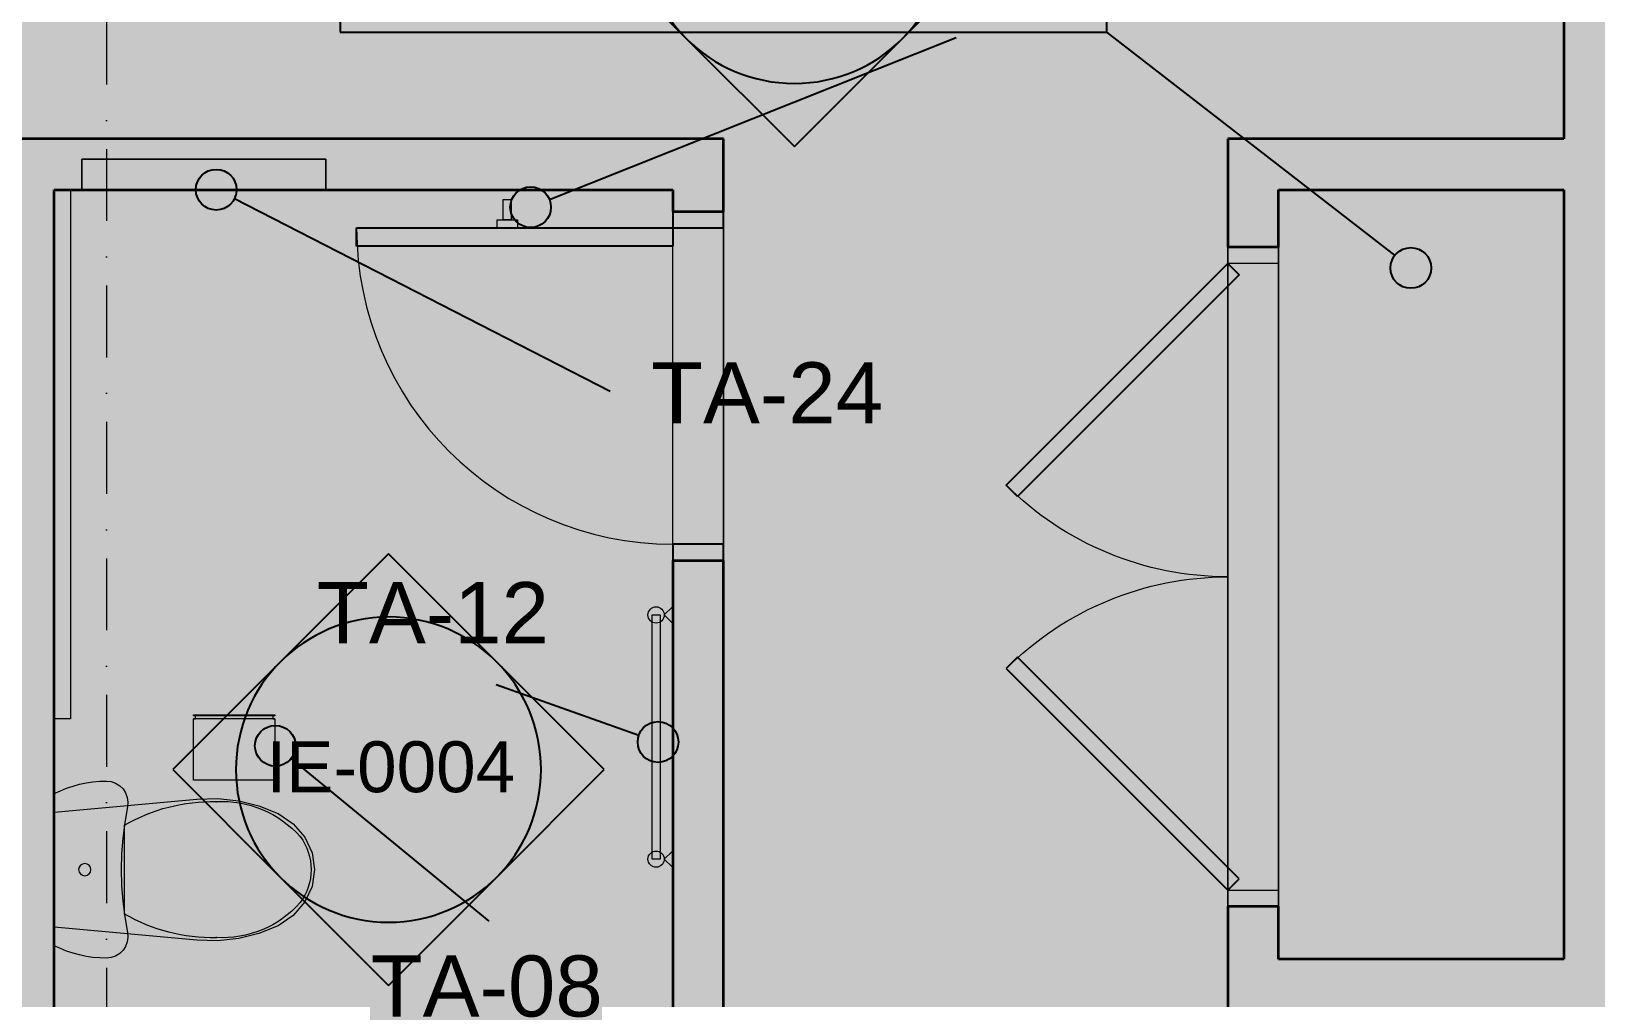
# Model space of a CAD drawing. Header units: millimetres. Extents: x -14278 to 97203, y -22378 to 34603.
# Drawn here: x 63813 to 67658, y 3548 to 5922 of the extents above; entities that cross this region are included whole.
import ezdxf
from ezdxf.enums import TextEntityAlignment as Align

# ---------------------------------------------------------------- set-up
doc = ezdxf.new("R2010")
doc.units = ezdxf.units.MM
doc.header["$MEASUREMENT"] = 0
doc.linetypes.add('Dot & Dashed', pattern=[335.138881, 176.388884, -88.194442, 0, -70.555556])
for name, color, linetype in [('A-Zz_20_10_90-T_TextFFEInternal', 7, 'Continuous'), ('A-Zz_60_50_30-P_MarkerInteriorElevation', 7, 'Continuous'), ('NewA-Ee_25_10-M_WallsInternal', 7, 'Continuous'), ('NewA-Ee_30_40-M_Floors', 7, 'Continuous'), ('NewA-Ee_40_20-M_GeneralFFAndEInternalEquipment', 7, 'Continuous'), ('NewA-Ee_40_20-M_GeneralFFAndEInternalSanitary', 7, 'Continuous'), ('NewA-SL-M_SpacesInternal', 7, 'Continuous'), ('NewA-Ss_30_25-M_CeilingAndSoffitSystems', 7, 'Continuous'), ('NewA-Zz_20_10_90-T_TextFFEInternal', 7, 'Continuous'), ('NewA-Zz_35_40_80-M_GridStructural', 7, 'Continuous'), ('NewA-Zz_50_10_90-P_BoundarySpace', 7, 'Continuous'), ('NewA-Zz_50_90_00-M_GrossInternal', 7, 'Continuous')]:
    doc.layers.add(name, color=color, linetype=linetype)
doc.styles.add('GENERATED_STYLE_1', font='')
doc.styles.get('GENERATED_STYLE_1').set_extended_font_data('Arial')

# ---------------------------------------------------------------- blocks, each defined once
blk = doc.blocks.new('Slab_29_2', base_point=(87898, 1112.3))
at = {"layer": 'NewA-Ee_30_40-M_Floors', "linetype": 'Continuous', "lineweight": 13}
blk.add_hatch(color=254, dxfattribs=at).paths.add_polyline_path([(87898, 1112.3), (87898, 7409.5), (90347.7, 7409.5), (90347.7, 9661.5), (55798.3, 9661.5), (55798.3, 1112.3)])
blk = doc.blocks.new('BEDROOM_205_31_2', base_point=(65330.7, 9126.8))
at = {"layer": 'NewA-SL-M_SpacesInternal', "color": 253, "linetype": 'Continuous', "lineweight": 13}
for p, q in [((67579.6, 5658.2), (67579.6, 9661.5)), ((63749.5, 5658.2), (63869.6, 5658.2)), ((63869.6, 5658.2), (65514.8, 5658.2)), ((65514.8, 5658.2), (65514.8, 2707.2)), ((66753.5, 2707.2), (66753.5, 5658.2)), ((66753.5, 5658.2), (67579.6, 5658.2))]:
    blk.add_line(p, q, dxfattribs=at)
at = {"layer": 'NewA-SL-M_SpacesInternal', "color": 5, "lineweight": 70, "style": 'GENERATED_STYLE_1'}
for tag, height, p in [('ROOM_NAME', 200, (65330.7, 9434.6)), ('ROOM_NUMBER', 150, (65330.7, 9131.8)), ('adj_text', 150, (65330.7, 8896.1))]:
    blk.add_attdef(tag, text='', height=height, dxfattribs=at).set_placement(p, align=Align.TOP_CENTER)
blk = doc.blocks.new('BATH_206_42_2', base_point=(64369.8, 1943.3))
at = {"layer": 'NewA-SL-M_SpacesInternal', "color": 253, "linetype": 'Continuous', "lineweight": 13}
for p, q in [((64537.3, 5608.2), (63937.3, 5608.2)), ((63937.3, 5608.2), (63937.3, 5533.2)), ((64537.3, 5533.2), (64537.3, 5608.2)), ((63877, 5533.2), (63869.6, 5533.2)), ((63869.6, 5533.2), (63869.6, 2707.2)), ((63937.3, 5533.2), (63877, 5533.2)), ((65389.8, 5533.2), (64537.3, 5533.2)), ((65389.8, 3001), (65389.8, 5533.2)), ((65464.8, 3001), (65389.8, 3001)), ((65464.8, 2801), (65464.8, 3001)), ((65389.8, 2707.2), (65389.8, 2801)), ((65389.8, 2801), (65464.8, 2801)), ((63869.6, 2707.2), (65389.8, 2707.2))]:
    blk.add_line(p, q, dxfattribs=at)
at = {"layer": 'NewA-SL-M_SpacesInternal', "linetype": 'Continuous'}
for p, q in [((63731, 2296.9), (63731, 1982.6)), ((63731, 2296.9), (65008.7, 2296.9)), ((65008.7, 2296.9), (65008.7, 1982.6)), ((63731, 1982.6), (63731, 1746.9)), ((65008.7, 1982.6), (65008.7, 1746.9)), ((63731, 1746.9), (63731, 1511.2)), ((65008.7, 1746.9), (65008.7, 1511.2)), ((63731, 1511.2), (65008.7, 1511.2))]:
    blk.add_line(p, q, dxfattribs=at)
at = {"layer": 'NewA-SL-M_SpacesInternal', "color": 5, "lineweight": 70, "style": 'GENERATED_STYLE_1'}
for tag, height, p in [('ROOM_NAME', 200, (64369.8, 2251.2)), ('ROOM_NUMBER', 150, (64369.8, 1948.3)), ('adj_text', 150, (64369.8, 1712.6))]:
    blk.add_attdef(tag, text='', height=height, dxfattribs=at).set_placement(p, align=Align.TOP_CENTER)
blk = doc.blocks.new('CUPBOARD 1_205B_51_2', base_point=(65513.7, 6352.2))
at = {"layer": 'NewA-SL-M_SpacesInternal', "linetype": 'Continuous'}
for p, q in [((64572.1, 6705.8), (64572.1, 6391.5)), ((64572.1, 6705.8), (66455.4, 6705.8)), ((66455.4, 6705.8), (66455.4, 6391.5)), ((64572.1, 6391.5), (64572.1, 6155.8)), ((66455.4, 6391.5), (66455.4, 6155.8)), ((64572.1, 6155.8), (64572.1, 5920.1)), ((66455.4, 6155.8), (66455.4, 5920.1)), ((64572.1, 5920.1), (66455.4, 5920.1))]:
    blk.add_line(p, q, dxfattribs=at)
at = {"layer": 'NewA-SL-M_SpacesInternal', "color": 253, "linetype": 'Continuous', "lineweight": 13}
for p, q in [((66878.5, 5533.2), (66878.5, 3642.8)), ((67579.6, 5533.2), (66878.5, 5533.2)), ((67579.6, 3642.8), (67579.6, 5533.2)), ((66878.5, 3642.8), (67579.6, 3642.8))]:
    blk.add_line(p, q, dxfattribs=at)
at = {"layer": 'NewA-SL-M_SpacesInternal', "color": 5, "lineweight": 70, "style": 'GENERATED_STYLE_1'}
for tag, height, p in [('ROOM_NAME', 200, (65513.7, 6660.1)), ('ROOM_NUMBER', 150, (65513.7, 6357.2)), ('adj_text', 150, (65513.7, 6121.5))]:
    blk.add_attdef(tag, text='', height=height, dxfattribs=at).set_placement(p, align=Align.TOP_CENTER)
blk = doc.blocks.new('Slab_35_2', base_point=(63869.6, 2707.2))
at = {"layer": 'NewA-Ss_30_25-M_CeilingAndSoffitSystems', "linetype": 'Continuous', "lineweight": 0}
blk.add_hatch(color=255, dxfattribs=at).paths.add_polyline_path([(63869.6, 2707.2), (65389.8, 2707.2), (65389.8, 5533.2), (63869.6, 5533.2)])
at = {"layer": 'NewA-Ss_30_25-M_CeilingAndSoffitSystems', "color": 6, "linetype": 'Continuous', "lineweight": 13, "flags": 128}
blk.add_lwpolyline([(63869.6, 2707.2), (65389.8, 2707.2), (65389.8, 5533.2), (63869.6, 5533.2)], close=True, dxfattribs=at)
blk = doc.blocks.new('Slab_40_2', base_point=(63749.5, 9661.5))
at = {"layer": 'NewA-Ss_30_25-M_CeilingAndSoffitSystems', "linetype": 'Continuous', "lineweight": 0}
blk.add_hatch(color=255, dxfattribs=at).paths.add_polyline_path([(63749.5, 9661.5), (63749.5, 5658.2), (65514.8, 5658.2), (65514.8, 2707.2), (66753.5, 2707.2), (66753.5, 5658.2), (67579.6, 5658.2), (67579.6, 9661.5)])
at = {"layer": 'NewA-Ss_30_25-M_CeilingAndSoffitSystems', "color": 6, "linetype": 'Continuous', "lineweight": 13, "flags": 128}
blk.add_lwpolyline([(63749.5, 9661.5), (67579.6, 9661.5), (67579.6, 5658.2), (66753.5, 5658.2), (66753.5, 2707.2), (65514.8, 2707.2), (65514.8, 5658.2), (63749.5, 5658.2)], close=True, dxfattribs=at)
blk = doc.blocks.new('Slab_62_2', base_point=(67579.6, 3642.8))
at = {"layer": 'NewA-Ss_30_25-M_CeilingAndSoffitSystems', "linetype": 'Continuous', "lineweight": 0}
blk.add_hatch(color=255, dxfattribs=at).paths.add_polyline_path([(67579.6, 3642.8), (67579.6, 5533.2), (66878.5, 5533.2), (66878.5, 3642.8)])
at = {"layer": 'NewA-Ss_30_25-M_CeilingAndSoffitSystems', "color": 6, "linetype": 'Continuous', "lineweight": 13, "flags": 128}
blk.add_lwpolyline([(67579.6, 3642.8), (66878.5, 3642.8), (66878.5, 5533.2), (67579.6, 5533.2)], close=True, dxfattribs=at)
blk = doc.blocks.new('Wall_78_2', base_point=(67579.6, 9661.5))
at = {"layer": 'NewA-Ee_25_10-M_WallsInternal', "linetype": 'Continuous', "lineweight": 13}
for points in [[(67579.6, 5658.2), (67729.6, 5658.2), (67729.6, 9661.5), (67579.6, 9661.5)], [(67579.6, 3642.8), (67729.6, 3642.8), (67729.6, 5533.2), (67579.6, 5533.2)]]:
    blk.add_hatch(color=6, dxfattribs=at).paths.add_polyline_path(points)
at = {"layer": 'NewA-Ee_25_10-M_WallsInternal', "color": 92, "linetype": 'Continuous', "lineweight": 35, "flags": 128}
for points in [[(67579.6, 9661.5), (67579.6, 5658.2)], [(67579.6, 5533.2), (67579.6, 3642.8)]]:
    blk.add_lwpolyline(points, dxfattribs=at)
blk = doc.blocks.new('Wall_87_2', base_point=(68556.1, 5658.2))
at = {"layer": 'NewA-Ee_25_10-M_WallsInternal', "linetype": 'Continuous', "lineweight": 13}
blk.add_hatch(color=6, dxfattribs=at).paths.add_polyline_path([(68556.1, 5658.2), (66753.5, 5658.2), (66878.5, 5533.2), (68431.1, 5533.2)])
at = {"layer": 'NewA-Ee_25_10-M_WallsInternal', "color": 92, "linetype": 'Continuous', "lineweight": 35, "flags": 128}
for points in [[(67579.6, 5658.2), (66753.5, 5658.2)], [(68556.1, 5658.2), (67729.6, 5658.2)], [(66878.5, 5533.2), (67579.6, 5533.2)], [(67729.6, 5533.2), (68431.1, 5533.2)]]:
    blk.add_lwpolyline(points, dxfattribs=at)
blk = doc.blocks.new('Wall_88_2', base_point=(65514.8, 5658.2))
at = {"layer": 'NewA-Ee_25_10-M_WallsInternal', "linetype": 'Continuous', "lineweight": 13}
blk.add_hatch(color=6, dxfattribs=at).paths.add_polyline_path([(65514.8, 5658.2), (63869.6, 5658.2), (63869.6, 5533.2), (65389.8, 5533.2)])
at = {"layer": 'NewA-Ee_25_10-M_WallsInternal', "color": 92, "linetype": 'Continuous', "lineweight": 35, "flags": 128}
for points in [[(65514.8, 5658.2), (63869.6, 5658.2)], [(63869.6, 5533.2), (65389.8, 5533.2)]]:
    blk.add_lwpolyline(points, dxfattribs=at)
blk = doc.blocks.new('Wall Niche Rectangular 19_2')
at = {"layer": 'NewA-Ee_25_10-M_WallsInternal', "color": 92, "linetype": 'Continuous', "lineweight": 35}
for p, q in [((-300, 0), (-300, -75)), ((300, 0), (-300, 0)), ((300, -75), (300, 0)), ((-300, -75), (300, -75))]:
    blk.add_line(p, q, dxfattribs=at)
at = {"layer": 'NewA-Ee_25_10-M_WallsInternal', "linetype": 'Continuous'}
blk.add_line((-300, 0), (300, 0), dxfattribs=at)
blk = doc.blocks.new('Wall_89_2', base_point=(63877, 5658.2))
at = {"layer": 'NewA-Ee_25_10-M_WallsInternal', "linetype": 'Continuous', "lineweight": 13}
blk.add_hatch(color=6, dxfattribs=at).paths.add_polyline_path([(63877, 5658.2), (61824.5, 5658.2), (61949.5, 5533.2), (62802, 5533.2), (62802, 5608.2), (63402, 5608.2), (63402, 5533.2), (63877, 5533.2)])
at = {"layer": 'NewA-Ee_25_10-M_WallsInternal', "color": 92, "linetype": 'Continuous', "lineweight": 35}
for p, q in [((63402, 5608.2), (62802, 5608.2)), ((62802, 5533.2), (62802, 5608.2)), ((63402, 5533.2), (63402, 5608.2))]:
    blk.add_line(p, q, dxfattribs=at)
at = {"layer": 'NewA-Ee_25_10-M_WallsInternal', "color": 92, "linetype": 'Continuous', "lineweight": 35, "flags": 128}
for points in [[(63599.5, 5658.2), (61824.5, 5658.2)], [(63877, 5658.2), (63749.5, 5658.2)], [(61949.5, 5533.2), (62802, 5533.2)], [(63402, 5533.2), (63469.6, 5533.2)], [(63869.6, 5533.2), (63877, 5533.2)]]:
    blk.add_lwpolyline(points, dxfattribs=at)
at = {"layer": 'NewA-Ee_25_10-M_WallsInternal', "linetype": 'Continuous', "zscale": 1000, "rotation": 180}
blk.add_blockref('Wall Niche Rectangular 19_2', (63102, 5533.2), dxfattribs=at)
blk = doc.blocks.new('Door 19_3')
at = {"layer": 'NewA-Ee_25_10-M_WallsInternal', "linetype": 'Continuous', "lineweight": 13}
for points in [[(388.5, 777), (343.5, 777), (343.5, 0), (388.5, 0)], [(-388.5, -125), (-388.5, 0), (-428.5, 0), (-428.5, -125)], [(428.5, -125), (428.5, 0), (388.5, 0), (388.5, -125)]]:
    blk.add_hatch(color=255, dxfattribs=at).paths.add_polyline_path(points)
at = {"layer": 'NewA-Ee_25_10-M_WallsInternal', "linetype": 'Continuous'}
for p, q in [((343.5, 0), (343.5, 777)), ((343.5, 777), (388.5, 777)), ((388.5, 777), (388.5, 0)), ((-388.5, 0), (-428.5, 0)), ((-428.5, 0), (-428.5, -125)), ((-388.5, -125), (-388.5, 0)), ((388.5, 0), (343.5, 0)), ((428.5, 0), (388.5, 0)), ((388.5, 0), (388.5, -125)), ((428.5, -125), (428.5, 0)), ((-428.5, -125), (-388.5, -125)), ((388.5, -125), (428.5, -125))]:
    blk.add_line(p, q, dxfattribs=at)
at = {"layer": 'NewA-Ee_25_10-M_WallsInternal', "color": 92, "linetype": 'Continuous', "lineweight": 35}
for p, q in [((-428.5, 0), (-428.5, -125)), ((428.5, 0), (428.5, -125))]:
    blk.add_line(p, q, dxfattribs=at)
at = {"layer": 'NewA-Ee_25_10-M_WallsInternal', "color": 6, "linetype": 'Continuous', "lineweight": 13}
blk.add_arc((388.5, 0), 777, 90, 180, dxfattribs=at)
blk = doc.blocks.new('Wall_95_2', base_point=(65514.8, 5658.2))
at = {"layer": 'NewA-Ee_25_10-M_WallsInternal', "linetype": 'Continuous', "lineweight": 13}
for points in [[(65389.8, 5479.4), (65514.8, 5479.4), (65514.8, 5658.2), (65389.8, 5533.2)], [(65389.8, 4622.4), (65389.8, 2707.2), (65514.8, 2707.2), (65514.8, 4622.4)]]:
    blk.add_hatch(color=6, dxfattribs=at).paths.add_polyline_path(points)
at = {"layer": 'NewA-Ee_25_10-M_WallsInternal', "color": 92, "linetype": 'Continuous', "lineweight": 35}
for p, q in [((65389.8, 5479.4), (65514.8, 5479.4)), ((65389.8, 4622.4), (65514.8, 4622.4))]:
    blk.add_line(p, q, dxfattribs=at)
at = {"layer": 'NewA-Ee_25_10-M_WallsInternal', "color": 92, "linetype": 'Continuous', "lineweight": 35, "flags": 128}
for points in [[(65514.8, 5479.4), (65514.8, 5658.2)], [(65389.8, 5533.2), (65389.8, 5479.4)], [(65389.8, 4622.4), (65389.8, 2707.2)], [(65514.8, 2707.2), (65514.8, 4622.4)]]:
    blk.add_lwpolyline(points, dxfattribs=at)
at = {"layer": 'NewA-Ee_25_10-M_WallsInternal', "linetype": 'Continuous', "zscale": 1000, "rotation": 89.99999999999997}
blk.add_blockref('Door 19_3', (65389.8, 5050.9), dxfattribs=at)
blk = doc.blocks.new('Door 19_11')
at = {"layer": 'NewA-Ee_25_10-M_WallsInternal', "linetype": 'Continuous', "lineweight": 13}
for points in [[(-129.4, 441.9), (-161.3, 410.1), (280.7, -31.8), (312.5, 0)], [(-312.5, -125), (-312.5, 0), (-352.5, 0), (-352.5, -125)], [(352.5, -125), (352.5, 0), (312.5, 0), (312.5, -125)]]:
    blk.add_hatch(color=255, dxfattribs=at).paths.add_polyline_path(points)
at = {"layer": 'NewA-Ee_25_10-M_WallsInternal', "linetype": 'Continuous'}
for p, q in [((-161.3, 410.1), (-129.4, 441.9)), ((-129.4, 441.9), (312.5, 0)), ((280.7, -31.8), (-161.3, 410.1)), ((-312.5, 0), (-352.5, 0)), ((-352.5, 0), (-352.5, -125)), ((-312.5, -125), (-312.5, 0)), ((312.5, 0), (280.7, -31.8)), ((352.5, 0), (312.5, 0)), ((312.5, 0), (312.5, -125)), ((352.5, -125), (352.5, 0)), ((-352.5, -125), (-312.5, -125)), ((312.5, -125), (352.5, -125))]:
    blk.add_line(p, q, dxfattribs=at)
at = {"layer": 'NewA-Ee_25_10-M_WallsInternal', "color": 92, "linetype": 'Continuous', "lineweight": 35}
for p, q in [((-352.5, 0), (-352.5, -125)), ((352.5, 0), (352.5, -125))]:
    blk.add_line(p, q, dxfattribs=at)
at = {"layer": 'NewA-Ee_25_10-M_WallsInternal', "color": 6, "linetype": 'Continuous', "lineweight": 13}
blk.add_arc((312.5, 0), 625, 135, 180, dxfattribs=at)
blk = doc.blocks.new('Double Door 19_2')
at = {"layer": 'NewA-Ee_25_10-M_WallsInternal', "linetype": 'Continuous', "lineweight": 13}
for points in [[(-225.5, 544.5), (-770, 0), (-741.7, -28.3), (-197.2, 516.2)], [(225.5, 544.5), (197.2, 516.2), (741.7, -28.3), (770, 0)]]:
    blk.add_hatch(color=255, dxfattribs=at).paths.add_polyline_path(points)
at = {"layer": 'NewA-Ee_25_10-M_WallsInternal', "linetype": 'Continuous', "lineweight": 0}
for points in [[(-770, -125), (-770, 0), (-810, 0), (-810, -125)], [(810, -125), (810, 0), (770, 0), (770, -125)]]:
    blk.add_hatch(color=255, dxfattribs=at).paths.add_polyline_path(points)
at = {"layer": 'NewA-Ee_25_10-M_WallsInternal', "linetype": 'Continuous'}
for p, q in [((-225.5, 544.5), (-770, 0)), ((-197.2, 516.2), (-225.5, 544.5)), ((197.2, 516.2), (225.5, 544.5)), ((225.5, 544.5), (770, 0)), ((-741.7, -28.3), (-197.2, 516.2)), ((741.7, -28.3), (197.2, 516.2)), ((-770, 0), (-741.7, -28.3)), ((770, 0), (741.7, -28.3))]:
    blk.add_line(p, q, dxfattribs=at)
at = {"layer": 'NewA-Ee_25_10-M_WallsInternal', "color": 24, "linetype": 'Continuous', "lineweight": 13}
for p, q in [((-770, 0), (-810, 0)), ((-810, 0), (-810, -125)), ((-770, -125), (-770, 0)), ((810, 0), (770, 0)), ((770, 0), (770, -125)), ((810, -125), (810, 0)), ((-810, -125), (-770, -125)), ((770, -125), (810, -125))]:
    blk.add_line(p, q, dxfattribs=at)
at = {"layer": 'NewA-Ee_25_10-M_WallsInternal', "color": 92, "linetype": 'Continuous', "lineweight": 35}
for p, q in [((-810, -125), (-810, 0)), ((810, -125), (810, 0))]:
    blk.add_line(p, q, dxfattribs=at)
at = {"layer": 'NewA-Ee_25_10-M_WallsInternal', "color": 6, "linetype": 'Continuous', "lineweight": 13}
for centre, start, end in [((-770, 0), 0, 45), ((770, 0), 135, 180)]:
    blk.add_arc(centre, 770, start, end, dxfattribs=at)
blk = doc.blocks.new('Wall_98_2', base_point=(66753.5, 5658.2))
at = {"layer": 'NewA-Ee_25_10-M_WallsInternal', "linetype": 'Continuous', "lineweight": 13}
for points in [[(66753.5, 5658.2), (66753.5, 5392), (66878.5, 5392), (66878.5, 5533.2)], [(66753.5, 3458.6), (66878.5, 3458.6), (66878.5, 3772), (66753.5, 3772)], [(66753.5, 2707.2), (66878.5, 2707.2), (66878.5, 2753.6), (66753.5, 2753.6)]]:
    blk.add_hatch(color=6, dxfattribs=at).paths.add_polyline_path(points)
at = {"layer": 'NewA-Ee_25_10-M_WallsInternal', "color": 92, "linetype": 'Continuous', "lineweight": 35}
for p, q in [((66878.5, 5392), (66753.5, 5392)), ((66878.5, 3772), (66753.5, 3772)), ((66753.5, 3458.6), (66878.5, 3458.6)), ((66753.5, 2753.6), (66878.5, 2753.6))]:
    blk.add_line(p, q, dxfattribs=at)
at = {"layer": 'NewA-Ee_25_10-M_WallsInternal', "color": 92, "linetype": 'Continuous', "lineweight": 35, "flags": 128}
for points in [[(66753.5, 5658.2), (66753.5, 5392)], [(66878.5, 5392), (66878.5, 5533.2)], [(66753.5, 3772), (66753.5, 3458.6)], [(66878.5, 3642.8), (66878.5, 3772)], [(66878.5, 3458.6), (66878.5, 3517.8)], [(66753.5, 2753.6), (66753.5, 2707.2)], [(66878.5, 2707.2), (66878.5, 2753.6)]]:
    blk.add_lwpolyline(points, dxfattribs=at)
at = {"layer": 'NewA-Ee_25_10-M_WallsInternal', "linetype": 'Continuous', "xscale": -1, "zscale": 1000, "rotation": 89.99999999999997}
for name, p in [('Double Door 19_2', (66753.5, 4582)), ('Door 19_11', (66753.5, 3106.1))]:
    blk.add_blockref(name, p, dxfattribs=at)
blk = doc.blocks.new('Wall_117_2', base_point=(63869.6, 5658.2))
at = {"layer": 'NewA-Ee_25_10-M_WallsInternal', "linetype": 'Continuous', "lineweight": 13}
blk.add_hatch(color=6, dxfattribs=at).paths.add_polyline_path([(63469.6, 5533.2), (63469.6, 2707.2), (63869.6, 2707.2), (63869.6, 5533.2)])
at = {"layer": 'NewA-Ee_25_10-M_WallsInternal', "color": 92, "linetype": 'Continuous', "lineweight": 35, "flags": 128}
for points in [[(63469.6, 5533.2), (63469.6, 2707.2)], [(63869.6, 2707.2), (63869.6, 5533.2)]]:
    blk.add_lwpolyline(points, dxfattribs=at)
blk = doc.blocks.new('Wall_118_2', base_point=(66753.5, 3642.8))
at = {"layer": 'NewA-Ee_25_10-M_WallsInternal', "linetype": 'Continuous', "lineweight": 13}
blk.add_hatch(color=6, dxfattribs=at).paths.add_polyline_path([(66878.5, 3517.8), (68431.1, 3517.8), (68431.1, 3642.8), (66878.5, 3642.8)])
at = {"layer": 'NewA-Ee_25_10-M_WallsInternal', "color": 92, "linetype": 'Continuous', "lineweight": 35, "flags": 128}
for points in [[(67579.6, 3642.8), (66878.5, 3642.8)], [(68431.1, 3642.8), (67729.6, 3642.8)], [(66878.5, 3517.8), (67579.6, 3517.8)], [(67729.6, 3517.8), (68431.1, 3517.8)]]:
    blk.add_lwpolyline(points, dxfattribs=at)
blk = doc.blocks.new('Standard grid marker')
at = {"layer": 'NewA-Zz_35_40_80-M_GridStructural', "color": 6, "linetype": 'Dot & Dashed', "lineweight": 13}
blk.add_line((1000, 0), (18130.8, 0), dxfattribs=at)
at = {"layer": 'NewA-Zz_35_40_80-M_GridStructural', "style": 'GENERATED_STYLE_1'}
blk.add_attdef('AC_MarkerText_1', text='', height=250, rotation=90, dxfattribs=at).set_placement((-250, 14.3), align=Align.MIDDLE_CENTER)
blk = doc.blocks.new('Wall Hanging Rack 19')
at = {"layer": 'NewA-Ee_40_20-M_GeneralFFAndEInternalEquipment', "color": 1, "linetype": 'Continuous', "lineweight": 18}
for p, q in [((25, 0), (-25, 0)), ((-25, 0), (-25, -20)), ((25, -20), (25, 0)), ((-25, -20), (25, -20)), ((10, -20), (-10, -20)), ((-10, -20), (-10, -70)), ((10, -70), (10, -20)), ((-10, -70), (10, -70))]:
    blk.add_line(p, q, dxfattribs=at)
blk = doc.blocks.new('Towel Rack 19')
at = {"layer": 'NewA-Ee_40_20-M_GeneralFFAndEInternalEquipment', "color": 1, "linetype": 'Continuous', "lineweight": 18}
for p, q in [((-280, 0), (-320, 0)), ((-320, 0), (-300, -20)), ((-300, -20), (-280, 0)), ((320, 0), (280, 0)), ((280, 0), (300, -20)), ((300, -20), (320, 0)), ((300, -30), (-300, -30)), ((-300, -30), (-300, -50)), ((300, -50), (300, -30)), ((-300, -50), (300, -50))]:
    blk.add_line(p, q, dxfattribs=at)
for centre, start, end in [((-300, -40), 0, 180), ((300, -40), 0, 180), ((-300, -40), 180, 0), ((300, -40), 180, 0)]:
    blk.add_arc(centre, 20, start, end, dxfattribs=at)
blk = doc.blocks.new('Toilet Paper Dispenser 19')
at = {"layer": 'NewA-Ee_40_20-M_GeneralFFAndEInternalEquipment', "color": 1, "linetype": 'Continuous', "lineweight": 18}
for p, q in [((200, 0), (0, 0)), ((0, 0), (0, -2)), ((200, -2), (200, 0)), ((0, -2), (5, -2)), ((0, -2), (200, -2)), ((5, -10), (0, -10)), ((0, -10), (0, -160)), ((0, -10), (200, -10)), ((5, -2), (5, -10)), ((195, -10), (195, -2)), ((195, -2), (200, -2)), ((200, -10), (195, -10)), ((200, -160), (200, -10)), ((0, -160), (200, -160))]:
    blk.add_line(p, q, dxfattribs=at)
blk = doc.blocks.new('Cabinet Wall Single Door 19')
at = {"layer": 'NewA-Ee_40_20-M_GeneralFFAndEInternalEquipment', "color": 1, "linetype": 'Continuous', "lineweight": 18}
for p, q in [((600, 75), (0, 75)), ((0, 75), (0, 0)), ((600, 0), (600, 75)), ((0, 0), (600, 0))]:
    blk.add_line(p, q, dxfattribs=at)
blk = doc.blocks.new('WC 19')
at = {"layer": 'NewA-Ee_40_20-M_GeneralFFAndEInternalSanitary', "color": 1, "linetype": 'Continuous', "lineweight": 18}
for p, q in [((-186.8, -25), (-193.9, -40.1)), ((186.8, -25), (-186.8, -25)), ((-141, -25), (-173.3, -375.4)), ((141, -25), (-141, -25)), ((173.3, -375.4), (141, -25)), ((193.9, -40.1), (186.8, -25)), ((-205.4, -71.3), (-209.7, -87.4)), ((-200.1, -55.5), (-205.4, -71.3)), ((-193.9, -40.1), (-200.1, -55.5)), ((200.1, -55.5), (193.9, -40.1)), ((205.4, -71.3), (200.1, -55.5)), ((209.7, -87.4), (205.4, -71.3)), ((-213.1, -103.7), (-215.5, -120.2)), ((-209.7, -87.4), (-213.1, -103.7)), ((213.1, -103.7), (209.7, -87.4)), ((215.5, -120.2), (213.1, -103.7)), ((-217, -136.8), (-217.5, -153.5)), ((-217.5, -153.5), (-216.2, -165)), ((-215.5, -120.2), (-217, -136.8)), ((217, -136.8), (215.5, -120.2)), ((216.2, -165), (217.5, -153.5)), ((217.5, -153.5), (217, -136.8)), ((-216.2, -165), (-212.4, -176)), ((-212.4, -176), (-206.3, -185.9)), ((-206.3, -185.9), (-198.2, -194.1)), ((-77.6, -193.3), (-38.9, -190.4)), ((-38.9, -190.4), (0, -189.4)), ((0, -189.4), (38.9, -190.4)), ((38.9, -190.4), (77.6, -193.3)), ((198.2, -194.1), (206.3, -185.9)), ((206.3, -185.9), (212.4, -176)), ((212.4, -176), (216.2, -165)), ((-198.2, -194.1), (-188.5, -200.5)), ((-188.5, -200.5), (-177.6, -204.5)), ((-177.6, -204.5), (-166.1, -206)), ((-166.1, -206), (-154.5, -205)), ((-154.5, -205), (-116.2, -198.2)), ((-116.2, -198.2), (-77.6, -193.3)), ((0, -198), (-108.9, -198)), ((108.9, -198), (0, -198)), ((77.6, -193.3), (116.2, -198.2)), ((116.2, -198.2), (154.5, -205)), ((154.5, -205), (166.1, -206)), ((166.1, -206), (177.6, -204.5)), ((177.6, -204.5), (188.5, -200.5)), ((188.5, -200.5), (198.2, -194.1)), ((-173.3, -375.4), (-174.9, -427.1)), ((174.9, -427.1), (173.3, -375.4)), ((-174.9, -427.1), (-169.4, -478.4)), ((169.4, -478.4), (174.9, -427.1)), ((-169.4, -478.4), (-157, -528.2)), ((157, -528.2), (169.4, -478.4)), ((-157, -528.2), (-138, -575.1)), ((138, -575.1), (157, -528.2)), ((-138, -575.1), (-112.4, -612.3)), ((112.4, -612.3), (138, -575.1)), ((-112.4, -612.3), (-79.4, -640.8)), ((79.4, -640.8), (112.4, -612.3)), ((-79.4, -640.8), (-41, -658.8)), ((41, -658.8), (79.4, -640.8)), ((81.1, -629.6), (81.1, -629.6)), ((-41, -658.8), (0, -665)), ((0, -656.4), (0, -656.4)), ((0, -665), (41, -658.8))]:
    blk.add_line(p, q, dxfattribs=at)
blk.add_circle((0, -100), 15, dxfattribs=at)
for centre, radius, start, end in [((258.1, -412.9), 425.4, 149.6518, 181.3539), ((-258.1, -412.9), 425.4, 358.6461, 30.3482), ((89.5, -437.3), 257, 176.8048, 228.4245), ((-89.5, -437.3), 257, 311.5755, 3.1952), ((0.8, -517.8), 138.6, 233.7772, 269.6644), ((-0.8, -517.8), 138.6, 270.3356, 306.2228)]:
    blk.add_arc(centre, radius, start, end, dxfattribs=at)
for p in [(108.9, -198), (-167, -423), (167, -423), (-81.1, -629.6)]:
    blk.add_point(p, dxfattribs=at)
blk = doc.blocks.new('Mirror 19_5')
at = {"layer": 'NewA-Ee_40_20-M_GeneralFFAndEInternalEquipment', "color": 1, "linetype": 'Continuous', "lineweight": 18}
for p, q in [((1300, 40), (0, 40)), ((0, 40), (0, 0)), ((1300, 40), (0, 40)), ((0, 40), (0, 0)), ((1300, 0), (1300, 40)), ((1300, 0), (1300, 40)), ((0, 0), (1300, 0)), ((0, 0), (1300, 0))]:
    blk.add_line(p, q, dxfattribs=at)
blk = doc.blocks.new('Line_146_2', base_point=(64938.9, 3736))
at = {"layer": 'NewA-Zz_20_10_90-T_TextFFEInternal', "linetype": 'Continuous'}
blk.add_hatch(color=256, dxfattribs=at).paths.add_polyline_path([(64463, 4167), (64459.2, 4186.2), (64448.3, 4202.4), (64432.1, 4213.2), (64413, 4217), (64393.9, 4213.2), (64377.6, 4202.4), (64366.8, 4186.2), (64363, 4167), (64366.8, 4147.9), (64377.6, 4131.7), (64393.9, 4120.8), (64413, 4117), (64432.1, 4120.8), (64448.3, 4131.7), (64459.2, 4147.9)])
blk.add_line((64938.9, 3736), (64451.7, 4135.3), dxfattribs=at)
blk.add_circle((64413, 4167), 50, dxfattribs=at)
blk = doc.blocks.new('Line_153_2', base_point=(65235.8, 5037.2))
at = {"layer": 'NewA-Zz_20_10_90-T_TextFFEInternal', "linetype": 'Continuous'}
blk.add_hatch(color=256, dxfattribs=at).paths.add_polyline_path([(64317.8, 5533.2), (64314, 5552.3), (64303.2, 5568.5), (64286.9, 5579.4), (64267.8, 5583.2), (64248.7, 5579.4), (64232.4, 5568.5), (64221.6, 5552.3), (64217.8, 5533.2), (64221.6, 5514), (64232.4, 5497.8), (64248.7, 5487), (64267.8, 5483.2), (64286.9, 5487), (64303.2, 5497.8), (64314, 5514)])
blk.add_line((65235.8, 5037.2), (64312.3, 5510.4), dxfattribs=at)
blk.add_circle((64267.8, 5533.2), 50, dxfattribs=at)
blk = doc.blocks.new('Line_155_2', base_point=(66086.6, 5906.7))
at = {"layer": 'NewA-Zz_20_10_90-T_TextFFEInternal', "linetype": 'Continuous'}
blk.add_hatch(color=256, dxfattribs=at).paths.add_polyline_path([(65090.4, 5490.1), (65086.6, 5509.2), (65075.7, 5525.5), (65059.5, 5536.3), (65040.4, 5540.1), (65021.3, 5536.3), (65005, 5525.5), (64994.2, 5509.2), (64990.4, 5490.1), (64994.2, 5471), (65005, 5454.7), (65021.3, 5443.9), (65040.4, 5440.1), (65059.5, 5443.9), (65075.7, 5454.7), (65086.6, 5471)])
blk.add_line((66086.6, 5906.7), (65086.8, 5508.6), dxfattribs=at)
blk.add_circle((65040.4, 5490.1), 50, dxfattribs=at)
blk = doc.blocks.new('Line_167_2', base_point=(64955.8, 4317.6))
at = {"layer": 'NewA-Zz_20_10_90-T_TextFFEInternal', "linetype": 'Continuous'}
blk.add_hatch(color=256, dxfattribs=at).paths.add_polyline_path([(65403.5, 4176.2), (65399.7, 4195.3), (65388.8, 4211.5), (65372.6, 4222.3), (65353.5, 4226.2), (65334.3, 4222.3), (65318.1, 4211.5), (65307.3, 4195.3), (65303.5, 4176.2), (65307.3, 4157), (65318.1, 4140.8), (65334.3, 4130), (65353.5, 4126.2), (65372.6, 4130), (65388.8, 4140.8), (65399.7, 4157)])
blk.add_line((64955.8, 4317.6), (65306.4, 4192.9), dxfattribs=at)
blk.add_circle((65353.5, 4176.2), 50, dxfattribs=at)
blk = doc.blocks.new('Line_187_2', base_point=(66455.4, 5920.1))
at = {"layer": 'NewA-Zz_50_10_90-P_BoundarySpace', "linetype": 'Continuous'}
blk.add_hatch(color=256, dxfattribs=at).paths.add_polyline_path([(67253.6, 5340.9), (67249.8, 5360), (67239, 5376.2), (67222.8, 5387.1), (67203.6, 5390.9), (67184.5, 5387.1), (67168.3, 5376.2), (67157.4, 5360), (67153.6, 5340.9), (67157.4, 5321.7), (67168.3, 5305.5), (67184.5, 5294.7), (67203.6, 5290.9), (67222.8, 5294.7), (67239, 5305.5), (67249.8, 5321.7)])
blk.add_line((66455.4, 5920.1), (67164.1, 5371.5), dxfattribs=at)
blk.add_circle((67203.6, 5340.9), 50, dxfattribs=at)
blk = doc.blocks.new('Interior Elevation_2_2', base_point=(63783.7, 4966.5))
at = {"layer": 'A-Zz_60_50_30-P_MarkerInteriorElevation', "linetype": 'Continuous'}
for points in [[(64956.3, 4373.6), (64691.1, 4638.7), (64426, 4373.6, -0.414214)], [(64426, 4373.6), (64160.8, 4108.4), (64426, 3843.2, -0.414214)], [(64956.3, 3843.2), (65221.5, 4108.4), (64956.3, 4373.6, -0.414214)], [(64426, 3843.2), (64691.1, 3578.1), (64956.3, 3843.2, -0.414214)]]:
    blk.add_hatch(color=256, dxfattribs=at).paths.add_polyline_path(points)
for p, q in [((64691.1, 4638.7), (64426, 4373.6)), ((64956.3, 4373.6), (64691.1, 4638.7)), ((64426, 4373.6), (64160.8, 4108.4)), ((65221.5, 4108.4), (64956.3, 4373.6)), ((64160.8, 4108.4), (64426, 3843.2)), ((64956.3, 3843.2), (65221.5, 4108.4)), ((64426, 3843.2), (64691.1, 3578.1)), ((64691.1, 3578.1), (64956.3, 3843.2))]:
    blk.add_line(p, q, dxfattribs=at)
for start, end in [(0, 180), (180, 0)]:
    blk.add_arc((64691.1, 4108.4), 375, start, end, dxfattribs=at)
at = {"layer": 'A-Zz_60_50_30-P_MarkerInteriorElevation', "color": 5, "lineweight": 70, "insert": (64390.9, 4114.5), "char_height": 125, "attachment_point": 4, "style": 'GENERATED_STYLE_1'}
blk.add_mtext('\\A1;{\\fArial|b0|i0|c0|p34;IE-0004}', dxfattribs=at)
blk = doc.blocks.new('Interior Elevation_3_2', base_point=(63576.4, 8501.4))
at = {"layer": 'A-Zz_60_50_30-P_MarkerInteriorElevation', "linetype": 'Continuous'}
for points in [[(65953.7, 6434.5), (65688.6, 6699.7), (65423.4, 6434.5, -0.414214)], [(65423.4, 6434.5), (65158.2, 6169.3), (65423.4, 5904.2, -0.414214)], [(65953.7, 5904.2), (66218.9, 6169.3), (65953.7, 6434.5, -0.414214)], [(65423.4, 5904.2), (65688.6, 5639), (65953.7, 5904.2, -0.414214)]]:
    blk.add_hatch(color=256, dxfattribs=at).paths.add_polyline_path(points)
for p, q in [((65688.6, 6699.7), (65423.4, 6434.5)), ((65953.7, 6434.5), (65688.6, 6699.7)), ((65423.4, 6434.5), (65158.2, 6169.3)), ((66218.9, 6169.3), (65953.7, 6434.5)), ((65158.2, 6169.3), (65423.4, 5904.2)), ((65953.7, 5904.2), (66218.9, 6169.3)), ((65423.4, 5904.2), (65688.6, 5639)), ((65688.6, 5639), (65953.7, 5904.2))]:
    blk.add_line(p, q, dxfattribs=at)
for start, end in [(0, 180), (180, 0)]:
    blk.add_arc((65688.6, 6169.3), 375, start, end, dxfattribs=at)
at = {"layer": 'A-Zz_60_50_30-P_MarkerInteriorElevation', "color": 5, "lineweight": 70, "insert": (65388.4, 6175.4), "char_height": 125, "attachment_point": 4, "style": 'GENERATED_STYLE_1'}
blk.add_mtext('\\A1;{\\fArial|b0|i0|c0|p34;IE-0004}', dxfattribs=at)
blk = doc.blocks.new('Label_213_2', base_point=(64507.5, 3736))
at = {"layer": 'A-Zz_20_10_90-T_TextFFEInternal', "insert": (64932.5, 3651.7), "char_height": 150, "attachment_point": 2, "style": 'GENERATED_STYLE_1'}
blk.add_mtext('\\fArial|b0|i0|c0|p34;TA-08\\fArial|b0|i0|c0|p34;\\fArial|b0|i0|c0|p34;\\fArial|b0|i0|c0|p34;\\fArial|b0|i0|c0|p34;\\fArial|b0|i0|c0|p34;\\fArial|b0|i0|c0|p34;\\fArial|b0|i0|c0|p34;\\fArial|b0|i0|c0|p34;\\fArial|b0|i0|c0|p34;\\fArial|b0|i0|c0|p34;\\fArial|b0|i0|c0|p34;\\fArial|b0|i0|c0|p34;\\fArial|b0|i0|c0|p34;\\fArial|b0|i0|c0|p34;\\fArial|b0|i0|c0|p34;\\fArial|b0|i0|c0|p34;\\fArial|b0|i0|c0|p34;\\fArial|b0|i0|c0|p34;\\fArial|b0|i0|c0|p34;\\fArial|b0|i0|c0|p34;\\fArial|b0|i0|c0|p34;\\fArial|b0|i0|c0|p34;\\fArial|b0|i0|c0|p34;\\fArial|b0|i0|c0|p34;\\fArial|b0|i0|c0|p34;\\fArial|b0|i0|c0|p34;\\fArial|b0|i0|c0|p34;\\fArial|b0|i0|c0|p34;\\fArial|b0|i0|c0|p34;}', dxfattribs=at)
blk = doc.blocks.new('Label_214_2', base_point=(64375.4, 4653.3))
at = {"layer": 'A-Zz_20_10_90-T_TextFFEInternal', "insert": (64800.4, 4569), "char_height": 150, "attachment_point": 2, "style": 'GENERATED_STYLE_1'}
blk.add_mtext('\\fArial|b0|i0|c0|p34;TA-12\\fArial|b0|i0|c0|p34;\\fArial|b0|i0|c0|p34;\\fArial|b0|i0|c0|p34;\\fArial|b0|i0|c0|p34;\\fArial|b0|i0|c0|p34;\\fArial|b0|i0|c0|p34;\\fArial|b0|i0|c0|p34;\\fArial|b0|i0|c0|p34;\\fArial|b0|i0|c0|p34;\\fArial|b0|i0|c0|p34;\\fArial|b0|i0|c0|p34;\\fArial|b0|i0|c0|p34;\\fArial|b0|i0|c0|p34;\\fArial|b0|i0|c0|p34;\\fArial|b0|i0|c0|p34;\\fArial|b0|i0|c0|p34;\\fArial|b0|i0|c0|p34;\\fArial|b0|i0|c0|p34;\\fArial|b0|i0|c0|p34;\\fArial|b0|i0|c0|p34;\\fArial|b0|i0|c0|p34;\\fArial|b0|i0|c0|p34;\\fArial|b0|i0|c0|p34;\\fArial|b0|i0|c0|p34;\\fArial|b0|i0|c0|p34;\\fArial|b0|i0|c0|p34;\\fArial|b0|i0|c0|p34;\\fArial|b0|i0|c0|p34;\\fArial|b0|i0|c0|p34;}', dxfattribs=at)
blk = doc.blocks.new('Label_216_2', base_point=(65196.4, 5193.4))
at = {"layer": 'A-Zz_20_10_90-T_TextFFEInternal', "insert": (65621.4, 5109.1), "char_height": 150, "attachment_point": 2, "style": 'GENERATED_STYLE_1'}
blk.add_mtext('\\fArial|b0|i0|c0|p34;TA-24\\fArial|b0|i0|c0|p34;\\fArial|b0|i0|c0|p34;\\fArial|b0|i0|c0|p34;\\fArial|b0|i0|c0|p34;\\fArial|b0|i0|c0|p34;\\fArial|b0|i0|c0|p34;\\fArial|b0|i0|c0|p34;\\fArial|b0|i0|c0|p34;\\fArial|b0|i0|c0|p34;\\fArial|b0|i0|c0|p34;\\fArial|b0|i0|c0|p34;\\fArial|b0|i0|c0|p34;\\fArial|b0|i0|c0|p34;\\fArial|b0|i0|c0|p34;\\fArial|b0|i0|c0|p34;\\fArial|b0|i0|c0|p34;\\fArial|b0|i0|c0|p34;\\fArial|b0|i0|c0|p34;\\fArial|b0|i0|c0|p34;\\fArial|b0|i0|c0|p34;\\fArial|b0|i0|c0|p34;\\fArial|b0|i0|c0|p34;\\fArial|b0|i0|c0|p34;\\fArial|b0|i0|c0|p34;\\fArial|b0|i0|c0|p34;\\fArial|b0|i0|c0|p34;\\fArial|b0|i0|c0|p34;\\fArial|b0|i0|c0|p34;\\fArial|b0|i0|c0|p34;}', dxfattribs=at)

msp = doc.modelspace()

# ---------------------------------------------------------------- hatches: boundary and pattern name
at = {"layer": 'NewA-Zz_50_90_00-M_GrossInternal', "linetype": 'Continuous', "lineweight": 140}
msp.add_hatch(color=1, dxfattribs=at).paths.add_polyline_path([(55798.3, 9661.5), (90347.7, 9661.5), (90347.7, 1262.1), (61147.7, 1262.1), (61147.7, -3287.9), (57698.3, -3287.9), (57698.3, 1262.1), (55798.3, 1262.1)])

# ---------------------------------------------------------------- block references
at = {"layer": 'A-Zz_20_10_90-T_TextFFEInternal', "color": 6, "linetype": 'Continuous', "lineweight": 13}
for name, p in [('Label_216_2', (65196.4, 5193.4)), ('Label_214_2', (64375.4, 4653.3)), ('Label_213_2', (64507.5, 3736))]:
    msp.add_blockref(name, p, dxfattribs=at)
at = {"layer": 'A-Zz_60_50_30-P_MarkerInteriorElevation', "lineweight": 0}
for name, p in [('Interior Elevation_3_2', (63576.4, 8501.4)), ('Interior Elevation_2_2', (63783.7, 4966.5))]:
    msp.add_blockref(name, p, dxfattribs=at)
at = {"layer": 'NewA-Ee_25_10-M_WallsInternal', "color": 92, "lineweight": 35}
for name, p in [('Wall_78_2', (67579.6, 9661.5)), ('Wall_89_2', (63877, 5658.2)), ('Wall_88_2', (65514.8, 5658.2)), ('Wall_95_2', (65514.8, 5658.2)), ('Wall_98_2', (66753.5, 5658.2)), ('Wall_87_2', (68556.1, 5658.2)), ('Wall_117_2', (63869.6, 5658.2)), ('Wall_118_2', (66753.5, 3642.8))]:
    msp.add_blockref(name, p, dxfattribs=at)
at = {"layer": 'NewA-Ee_30_40-M_Floors', "color": 6, "linetype": 'Continuous', "lineweight": 13}
msp.add_blockref('Slab_29_2', (87898, 1112.3), dxfattribs=at)
at = {"layer": 'NewA-Ee_40_20-M_GeneralFFAndEInternalEquipment', "color": 6, "linetype": 'Continuous', "lineweight": 13, "xscale": -1, "zscale": 1000}
for name, p in [('Cabinet Wall Single Door 19', (64537.3, 5533.2)), ('Toilet Paper Dispenser 19', (64411.8, 4242.8))]:
    msp.add_blockref(name, p, dxfattribs=at)
for name, p, rotation in [('Mirror 19_5', (63909.6, 5533.2), 90), ('Wall Hanging Rack 19', (64983, 5438.8), 180), ('Towel Rack 19', (65388.8, 4188.4), 270)]:
    msp.add_blockref(name, p, dxfattribs=dict(at, rotation=rotation))
at = {"layer": 'NewA-Ee_40_20-M_GeneralFFAndEInternalSanitary', "color": 6, "linetype": 'Continuous', "lineweight": 13, "xscale": -1, "zscale": 1000, "rotation": 90}
msp.add_blockref('WC 19', (63844.6, 3862.6), dxfattribs=at)
at = {"layer": 'NewA-SL-M_SpacesInternal', "linetype": 'Continuous'}
msp.add_blockref('BEDROOM_205_31_2', (65330.7, 9126.8), dxfattribs=at)
for name, p, values in [('CUPBOARD 1_205B_51_2', (65513.7, 6352.2), {'ROOM_NAME': 'CUPBOARD 1', 'ROOM_NUMBER': '205B', 'adj_text': 'Area: 1.3 m2'}), ('BATH_206_42_2', (64369.8, 1943.3), {'ROOM_NAME': 'BATH', 'ROOM_NUMBER': '206', 'adj_text': 'Area: 4.4 m2'})]:
    msp.add_blockref(name, p, dxfattribs=at).add_auto_attribs(values)
at = {"layer": 'NewA-Ss_30_25-M_CeilingAndSoffitSystems', "color": 6, "linetype": 'Continuous', "lineweight": 13}
for name, p in [('Slab_40_2', (63749.5, 9661.5)), ('Slab_35_2', (63869.6, 2707.2)), ('Slab_62_2', (67579.6, 3642.8))]:
    msp.add_blockref(name, p, dxfattribs=at)
at = {"layer": 'NewA-Zz_20_10_90-T_TextFFEInternal', "linetype": 'Continuous'}
for name, p in [('Line_155_2', (66086.6, 5906.7)), ('Line_153_2', (65235.8, 5037.2)), ('Line_167_2', (64955.8, 4317.6)), ('Line_146_2', (64938.9, 3736))]:
    msp.add_blockref(name, p, dxfattribs=at)
at = {"layer": 'NewA-Zz_35_40_80-M_GridStructural', "color": 1, "linetype": 'Continuous', "lineweight": 18, "zscale": 1000, "rotation": 270}
msp.add_blockref('Standard grid marker', (63998, 12332), dxfattribs=at)
at = {"layer": 'NewA-Zz_50_10_90-P_BoundarySpace', "linetype": 'Continuous'}
msp.add_blockref('Line_187_2', (66455.4, 5920.1), dxfattribs=at)

doc.saveas('drawing.dxf')
